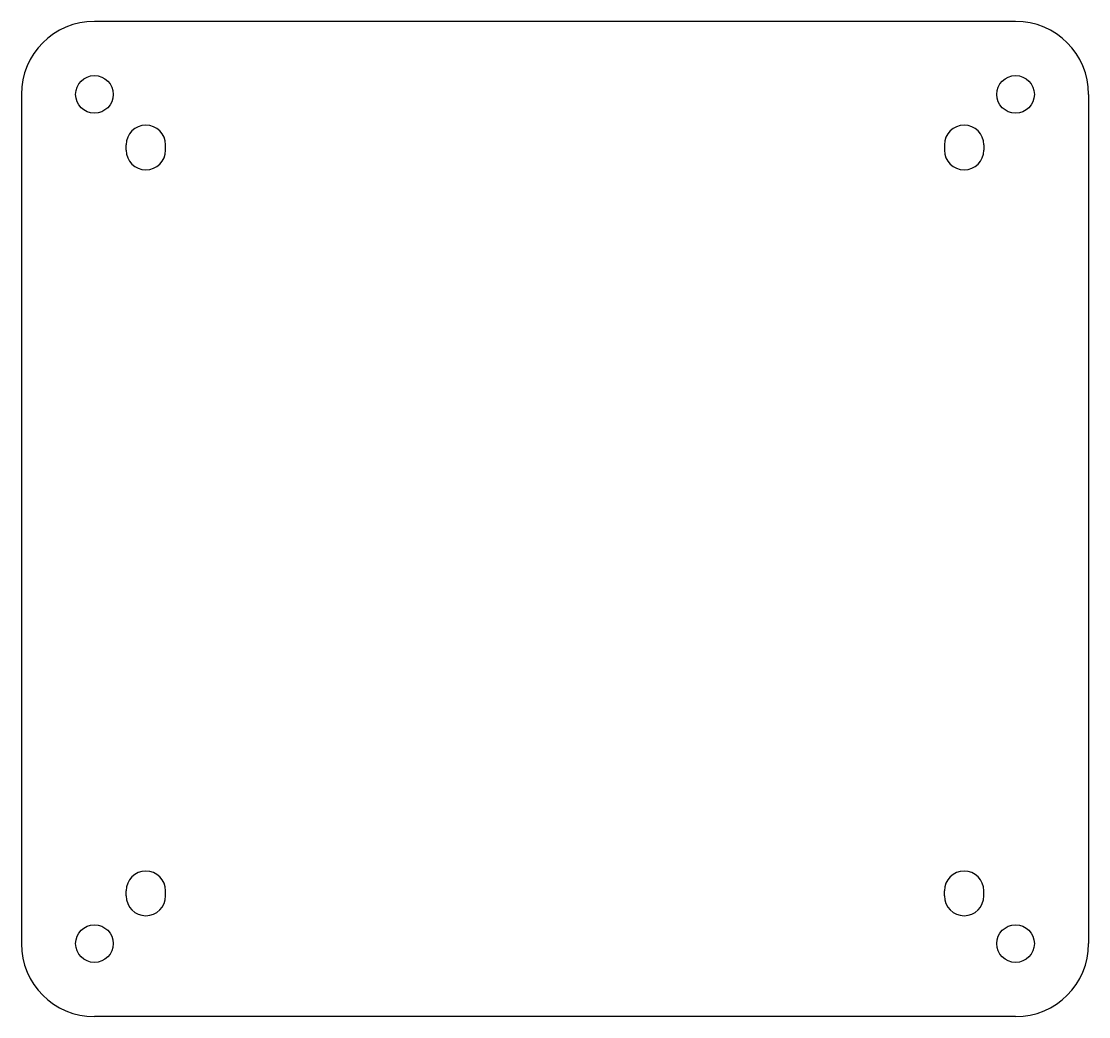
# Model space of a CAD drawing. Extents: x -1.83 to 1.83, y 0 to 3.41.
import ezdxf

# ---------------------------------------------------------------- set-up
doc = ezdxf.new("R2010")
doc.units = 0
doc.header["$MEASUREMENT"] = 0
doc.layers.add('VISIBLE', color=7, linetype='CONTINUOUS')

msp = doc.modelspace()

# ---------------------------------------------------------------- linework, layer by layer
at = {"layer": 'VISIBLE'}
for p, q in [((1.5757, 3.4058), (-1.5757, 3.4058)), ((-1.8257, 3.1558), (-1.8257, 0.25)), ((1.8257, 3.1558), (1.8257, 0.25)), ((-1.4672, 2.9654), (-1.4672, 2.983)), ((-1.332, 2.9654), (-1.332, 2.983)), ((1.332, 2.983), (1.332, 2.9654)), ((1.4672, 2.983), (1.4672, 2.9654)), ((-1.4672, 0.413), (-1.4672, 0.4306)), ((-1.332, 0.413), (-1.332, 0.4306)), ((1.332, 0.413), (1.332, 0.4306)), ((1.4672, 0.413), (1.4672, 0.4306)), ((1.5757, 0), (-1.5757, 0))]:
    msp.add_line(p, q, dxfattribs=at)
for centre in [(-1.5757, 3.1558), (1.5757, 3.1558), (-1.5757, 0.25), (1.5757, 0.25)]:
    msp.add_circle(centre, 0.0643, dxfattribs=at)
for centre, radius, start, end in [((-1.5757, 3.1558), 0.25, 90, 180), ((1.5757, 3.1558), 0.25, 0, 90), ((-1.3996, 2.983), 0.0676, 0, 180), ((1.3996, 2.983), 0.0676, 0, 180), ((-1.3996, 2.9654), 0.0676, 180, 0), ((1.3996, 2.9654), 0.0676, 180, 0), ((-1.3996, 0.4306), 0.0676, 0, 180), ((1.3996, 0.4306), 0.0676, 0, 180), ((-1.3996, 0.413), 0.0676, 180, 0), ((1.3996, 0.413), 0.0676, 180, 0), ((-1.5757, 0.25), 0.25, 180, 270), ((1.5757, 0.25), 0.25, 270, 0)]:
    msp.add_arc(centre, radius, start, end, dxfattribs=at)

doc.saveas('drawing.dxf')
